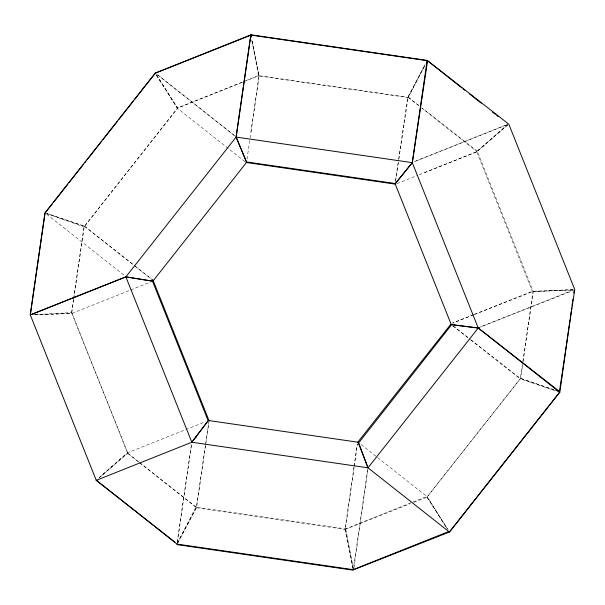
<?xml version="1.0" encoding="UTF-8"?>
<svg xmlns="http://www.w3.org/2000/svg" width="605" height="605" viewBox="0 0 605 605"><rect width="100%" height="100%" fill="white"/><g stroke="black" fill="none" stroke-linecap="round" stroke-linejoin="round"><path stroke-width="0.45" stroke-dasharray="3.02 2.27" d="M353.691 569.706L345.394 529.277L354.106 467.189M354.243 466.258L357.389 443.836L354.144 466.145M353.955 567.853L367.893 468.572L353.138 570.182M413.812 502.369L426.971 497.189L520.746 378.291L522.576 365.223M523.106 361.488L532.937 291.474L574.183 290.128M73.53 299.52L71.519 313.488L33.063 314.736L71.723 312.619L127.806 453.274L138.885 462.008M73.659 298.59L83.959 226.875L177.462 108.303L156.362 74.778M251.03 131.572L259.061 75.685L251.657 39.658M71.723 312.619L73.621 299.588M73.757 298.658L84.329 226.081L46.903 213.58M177.227 542.738L191.573 443.926L177.152 542.874M177.015 543.804L196.504 507.398L205.443 445.825M205.579 444.894L208.959 421.572L205.587 444.751M247.006 159.183L249.956 138.931M250.092 138.016L259.091 75.935L251.846 39.696M177.817 542.972L196.398 507.807L205.45 445.681M352.776 568.367L344.963 529.375L354.008 467.075M395.451 181.644L398.566 160.143M398.703 159.206L407.664 97.503L424.914 64.826M395.594 180.729L398.657 160.295M398.801 159.365L408.133 97.125L424.929 65.695M554.12 389.696L520.308 378.443L522.682 362.599M522.818 361.669L533.308 291.754L477.216 151.091L422.245 108.151M177.439 543.26L195.831 507.119L345.689 528.876L412.065 502.369M245.388 80.858L258.486 75.61L408.345 97.367L425.012 64.599M45.118 212.99L84.594 226.346L177.462 108.303M447.39 528.846L427.206 496.743L520.171 378.859L555.224 390.709M507.837 124.229L476.967 151.658L418.509 175.049M99.122 477.753L127.194 452.926L205.518 421.753M99.023 477.852L127.557 452.842L71.95 313.39L33.086 314.865M424.551 172.644L476.77 151.81L507.368 124.917M477.216 151.091L508.102 124.781M102.026 475.258L127.806 453.274M156.453 74.665L177.257 108.144L244.511 81.206M507.194 124.653L414.07 161.785L506.96 124.577M71.95 313.39L129.788 290.324M130.665 289.976L150.789 281.953M473.579 314.706L452.525 323.1L473.496 314.857M474.464 314.35L532.377 291.262L573.079 289.712M573.132 290.029L479.137 327.509L572.436 290.808M412.935 502.021L426.911 496.44L446.233 527.56M242.446 82.28L177.726 107.97L156.143 74.786M243.323 81.932L259.061 75.685M396.903 183.655L417.639 175.397M474.373 314.509L532.937 291.474M345.394 529.277L410.303 503.746M572.897 289.644L533.308 291.754M259.091 75.935L407.664 97.503M196.398 507.807L344.963 529.375M520.746 378.291L555.481 390.641M47.198 213.784L83.959 226.875M408.133 97.125L419.273 105.83M453.039 325.906L470.04 339.186M470.781 339.768L520.308 378.443M84.329 226.081L134.635 265.724M135.369 266.298L153.027 280.198M139.626 462.591L196.504 507.398M156.846 74.362L235.405 136.322L156.945 74.241M244.942 161.603L177.257 108.144M453.039 325.921L470.009 339.299M470.743 339.881L520.171 378.859M84.594 226.346L133.463 264.892M134.204 265.474L152.71 280.07M361.019 444.486L427.206 496.743M46.6 214.155L124.418 275.525M127.194 452.926L195.831 507.119M408.345 97.367L418.675 105.535M421.624 107.871L476.967 151.658M426.971 497.189L448.086 529.64M476.77 151.81L532.377 291.262M345.689 528.876L353.04 568.73M258.486 75.61L251.801 39.378"/><path stroke-width="0.91" d="M353.691 569.706L449.606 531.984L559.852 392.191L570.016 319.818M570.273 317.965L571.188 311.469M571.445 309.609L571.71 307.756M571.967 305.903L572.36 303.113M572.617 301.26L572.882 299.407M573.79 292.911L574.054 291.05M250.742 35.241L236.116 137.078L125.87 276.871L30.31 314.971L44.876 212.99L155.114 73.197L250.742 35.241L251.105 37.003M30.31 314.971L96.248 480.34L191.815 442.24L367.999 467.816L449.356 531.984L559.602 392.191L478.245 328.023L412.3 162.654L427.107 60.659L250.924 35.082L236.116 137.078L246.628 162.306L152.853 281.204L125.87 276.871L30.25 314.827L45.118 212.99L52.121 204.112M559.466 391.473L478.245 328.023L451.217 324.484L395.133 183.822L412.3 162.654L427.584 60.727L508.813 124.176L574.75 289.545L559.466 391.473L555.904 390.286M426.26 63.215L427.584 60.727M152.853 281.204L125.87 276.871L191.815 442.24L208.143 420.709L152.536 281.257M191.815 442.24L208.407 420.498L358.266 442.255L367.999 467.816L478.245 328.023L451.564 324.756L358.81 442.739M53.285 202.63L67.866 184.139M69.038 182.665L83.619 164.174M84.783 162.692L85.948 161.21M87.12 159.735L101.7 141.245M102.865 139.763L117.453 121.272M118.618 119.79L133.198 101.3M134.363 99.825L155.364 73.197M357.585 442.467L450.77 324.303M395.133 183.822L412.3 162.654L236.116 137.078L246.628 162.306M195.415 437.68L196.61 436.213M195.377 437.778L196.557 436.349M155.462 73.069L250.969 34.818L427.153 60.394L461.94 87.922M448.698 531.53L353.214 569.66L177.023 544.084L96.248 480.34M246.606 161.943L395.178 183.512M245.88 162.442L395.738 184.2M176.955 544.606L353.138 570.182M558.105 391.571L559.852 392.191M96.248 480.181L174.792 542.057M463.422 89.094L464.905 90.258M469.344 93.775L481.187 103.145M492.288 111.933L495.253 114.269M496.728 115.442L498.21 116.614M153.027 280.198L209.118 420.853M358.266 442.255L367.999 467.816M250.924 35.082L251.294 36.928M250.969 34.818L251.302 36.64"/></g></svg>
